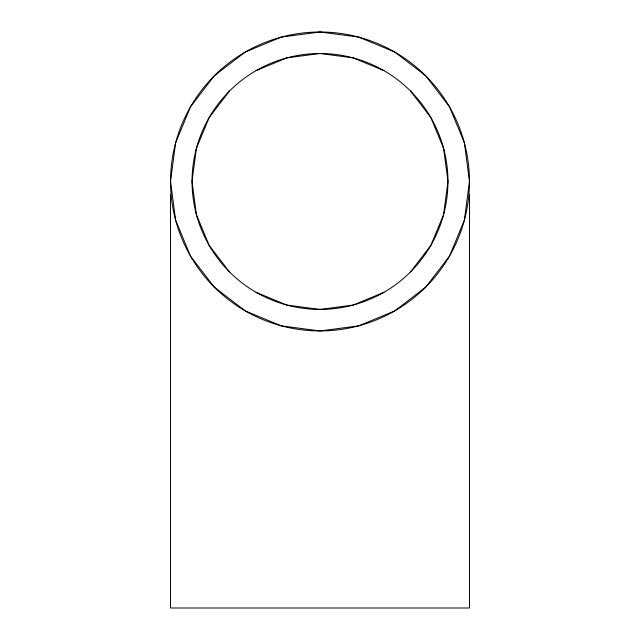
<?xml version="1.0" encoding="UTF-8"?>
<svg xmlns="http://www.w3.org/2000/svg" width="640" height="640" viewBox="0 0 640 640"><rect width="100%" height="100%" fill="white"/><g stroke="black" fill="none" stroke-linecap="round" stroke-linejoin="round"><path stroke-width="0.96" d="M229.52 90.992L209.184 117.488L196.4 148.352L192.04 181.472L196.4 214.584L209.184 245.448L229.52 271.952M410.48 271.952L430.816 245.448L443.6 214.584L447.96 181.472L443.6 148.352L430.816 117.488L410.48 90.992M383.976 292.288L353.12 305.072L320 309.432L286.88 305.072L256.024 292.288A127.96 127.96 0 0 1 256.024 70.656L286.88 57.872L320 53.512L353.12 57.872L383.976 70.656M469.472 194.552L469.472 608L170.528 608L170.528 194.552M256.024 292.288A127.96 127.96 0 0 0 447.96 181.472A127.96 127.96 0 0 0 256.024 70.656M175.624 142.784L170.528 181.472L175.624 220.152L190.552 256.208L214.312 287.16L245.264 310.912L281.312 325.848L320 330.936L358.688 325.848L394.736 310.912L425.688 287.16L449.448 256.208L464.376 220.152L469.472 181.472L464.376 142.784L449.448 106.736L425.688 75.776L394.736 52.024L358.688 37.096L320 32L281.312 37.096L245.264 52.024L214.312 75.776L190.552 106.736L175.624 142.784M214.312 287.16A149.472 149.472 0 0 0 464.376 220.152A149.472 149.472 0 0 0 281.312 37.096A149.472 149.472 0 0 0 214.312 287.16"/></g></svg>
